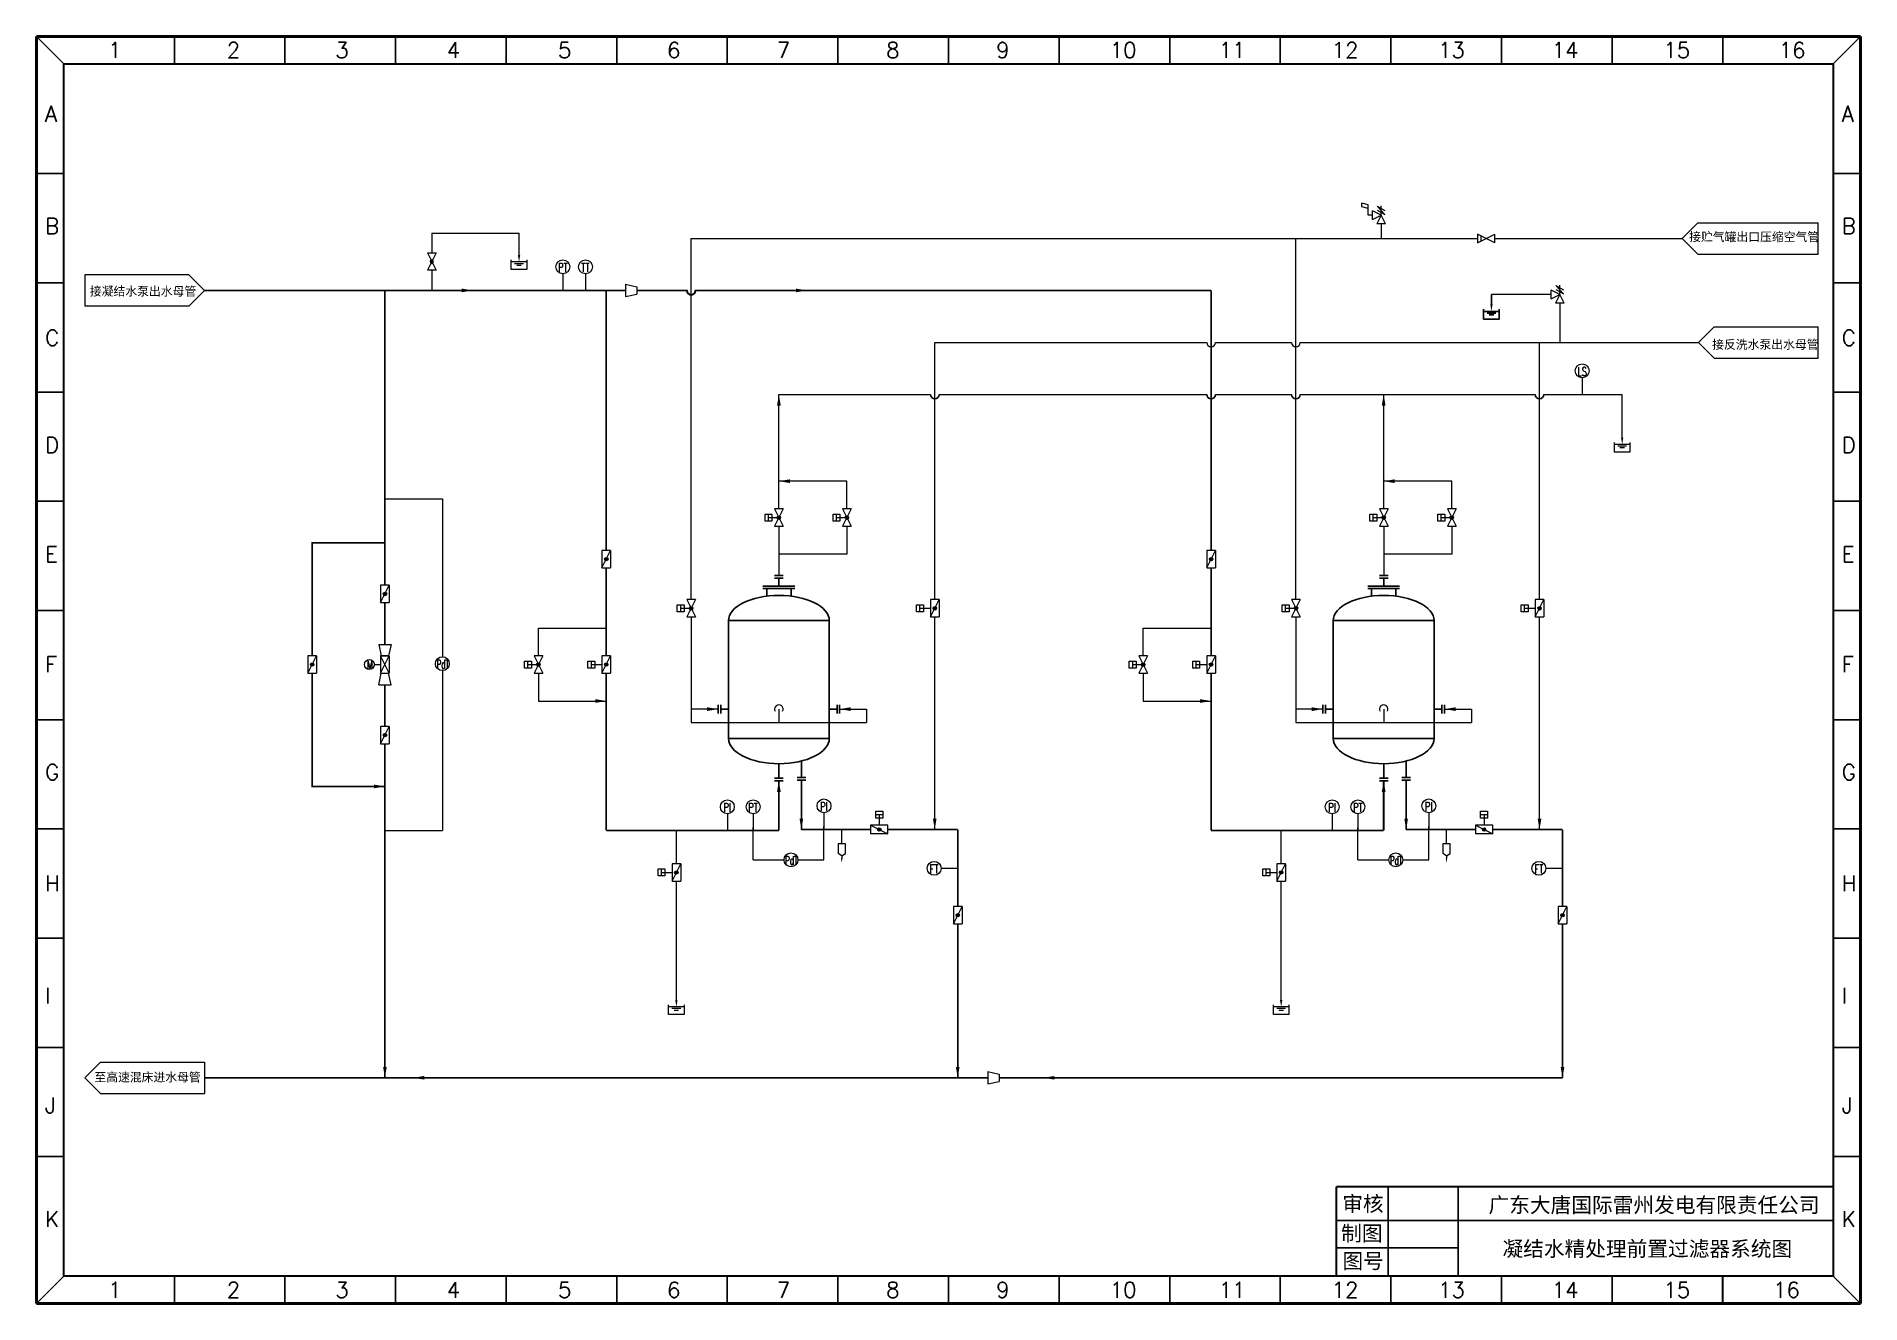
# Model space of a CAD drawing. Extents: x -12357 to -11936, y 959 to 1251.
import ezdxf
from ezdxf.enums import TextEntityAlignment as Align

# ---------------------------------------------------------------- set-up
doc = ezdxf.new("R2010")
doc.units = 0
doc.header["$LTSCALE"] = 12
doc.header["$MEASUREMENT"] = 0
doc.layers.get('0').update_dxf_attribs({"linetype": 'CONTINUOUS'})
for name, color, linetype, lineweight in [('仪表', 7, 'CONTINUOUS', 9), ('管线', 7, 'CONTINUOUS', 9), ('说明', 7, 'CONTINUOUS', 9), ('阀门', 7, 'CONTINUOUS', 9)]:
    doc.layers.add(name, color=color, linetype=linetype, lineweight=lineweight)
doc.layers.add('设备', color=2, linetype='CONTINUOUS')
doc.styles.add('HZ', font='geditxt.shx', dxfattribs={"width": 0.7, "bigfont": 'hztxt1.shx'})
doc.styles.add('样式 1', font='', dxfattribs={"height": 2})
doc.styles.add('样式 2', font='txt.shx', dxfattribs={"height": 2})
doc.styles.get('样式 1').set_extended_font_data('FangSong_GB2312')

# ---------------------------------------------------------------- blocks, each defined once
blk = doc.blocks.new('A$C4A5D6FCC')
h = blk.add_hatch(color=256)
edge = h.paths.add_edge_path()
edge.add_arc((1.25, 2.5), 0.5, 0, 360)
for p, q in [((2.5, 5), (0, 5)), ((0, 5), (2.5, 0)), ((2.5, 5), (0, 0)), ((0, 0), (2.5, 0))]:
    blk.add_line(p, q)
blk.add_circle((1.25, 2.5), 0.5)
blk = doc.blocks.new('A$C26754C66')
for p, q in [((0, 0), (0, 2)), ((0, 2), (2, 2)), ((1, 0), (1, 2)), ((1, 1), (4, 1)), ((2, 2), (2, 0)), ((2, 0), (0, 0))]:
    blk.add_line(p, q)
blk = doc.blocks.new('A$C447944C4')
h = blk.add_hatch(color=256)
edge = h.paths.add_edge_path()
edge.add_arc((1.25, 2.5), 0.5, 0, 360)
for p, q in [((2.5, 5), (0, 5)), ((0, 5), (0, 0)), ((0, 0), (2.5, 5)), ((2.5, 5), (2.5, 0)), ((0, 0), (2.5, 0))]:
    blk.add_line(p, q)
blk.add_circle((1.25, 2.5), 0.5)
blk = doc.blocks.new('A$C0770588C')
for p, q in [((2.25, 4.22), (2.25, 7.11)), ((0, 0), (0, 2.82)), ((4.5, 2.22), (0, 2.22)), ((4.5, 0), (0, 0)), ((3.53, 1.72), (0.97, 1.72)), ((2.89, 1.22), (1.61, 1.22)), ((4.5, 2.82), (4.5, 0))]:
    blk.add_line(p, q)
blk.add_solid([(1.92, 4.22), (2.25, 2.22), (2.58, 4.22)])
blk = doc.blocks.new('A$C76EB077F')
for p, q in [((2.5, 5), (0, 5)), ((0, 5), (0, 0)), ((0, 0), (2.5, 5)), ((2.5, 0), (0, 5)), ((0, 0), (2.5, 0)), ((2.5, 5), (2.5, 0))]:
    blk.add_line(p, q)
blk = doc.blocks.new('A$C25B42320')
at = {"color": 0}
for p, q in [((1.5, 3.91), (0, 3.91)), ((0, 3.91), (0, 1.91)), ((0.75, 3.91), (0.75, 5.41)), ((1.5, 1.91), (1.5, 3.91)), ((0.75, 1.41), (0, 1.91)), ((0.75, 1.41), (1.5, 1.91)), ((0.75, 1.41), (0.75, 0.92))]:
    blk.add_line(p, q, dxfattribs=at)
blk.add_lwpolyline([(0.75, 0.92, 0.3, 0, 0), (0.75, 0, 0, 0, 0)], format="xyseb", dxfattribs=at)
blk = doc.blocks.new('A$C3E890E4A')
for p, q in [((2.5, 5), (0, 5)), ((0, 0), (2.5, 5)), ((0, 5), (2.5, 0)), ((0.51, 3.98), (1.99, 3.98)), ((0, 0), (2.5, 0))]:
    blk.add_line(p, q)
blk = doc.blocks.new('A$C47D17089')
blk.add_line((2.88, 1.44), (4.68, 1.44))
blk.add_circle((1.44, 1.44), 1.44)
at = {"style": 'HZ', "width": 0.7}
blk.add_text('M', height=2.5, dxfattribs=at).set_placement((0.69, 0.2))
blk = doc.blocks.new('A$C313D16EB')
for p, q in [((2.25, 4.22), (2.25, 7.11)), ((0, 0), (0, 2.82)), ((4.5, 2.22), (0, 2.22)), ((4.5, 0), (0, 0)), ((3.53, 1.72), (0.97, 1.72)), ((2.89, 1.22), (1.61, 1.22)), ((4.5, 2.82), (4.5, 0))]:
    blk.add_line(p, q)
blk.add_solid([(1.92, 4.22), (2.25, 2.22), (2.58, 4.22)])
blk = doc.blocks.new('A$C08B73723')
at = {"color": 3}
for p, q in [((0, 3.55), (3.31, 2.82)), ((0, 3.55), (0, 0)), ((0, 0), (3.31, 0.73)), ((3.31, 2.82), (3.31, 0.73))]:
    blk.add_line(p, q, dxfattribs=at)
blk = doc.blocks.new('A$C69AE17C6')
for p, q in [((0, 0.75), (2.5, 0.75)), ((0, 0), (2.5, 0))]:
    blk.add_line(p, q)
blk = doc.blocks.new('A$C0EB33A4A')
at = {"layer": '设备'}
for p, q in [((17.53, 58.44), (17.53, 56.19)), ((22.11, 56.19), (12.94, 56.19)), ((22.11, 55.44), (12.94, 55.44)), ((14.01, 53.27), (14.01, 55.44)), ((21.05, 53.27), (21.05, 55.44)), ((3, 12.24), (3, 46.21)), ((3, 46.21), (32.06, 46.21)), ((32.06, 12.24), (32.06, 46.21)), ((0.75, 20.68), (3, 20.68)), ((34.3, 20.68), (32.06, 20.68)), ((32.06, 12.24), (3, 12.24)), ((24.02, 1), (24.02, 5.72)), ((17.53, 0.75), (17.53, 4.96))]:
    blk.add_line(p, q, dxfattribs=at)
at = {"layer": '设备', "extrusion": (0, 0, -1)}
blk.add_ellipse((17.53, 46.21), major_axis=(14.53, 0), ratio=0.501049, start_param=3.141593, end_param=6.283185, dxfattribs=at)
at = {"layer": '设备'}
blk.add_ellipse((17.53, 12.24), major_axis=(14.53, 0), ratio=0.501049, start_param=3.141593, end_param=6.283185, dxfattribs=at)
for p in [(16.28, 58.44), (16.28, 0)]:
    blk.add_blockref('A$C69AE17C6', p, dxfattribs=at)
at = {"layer": '设备', "rotation": 90}
blk.add_blockref('A$C69AE17C6', (0.75, 19.43), dxfattribs=at)
at = {"layer": '设备', "xscale": -1, "rotation": 270}
blk.add_blockref('A$C69AE17C6', (34.3, 19.43), dxfattribs=at)
at = {"layer": '设备', "xscale": -1}
blk.add_blockref('A$C69AE17C6', (25.27, 0.25), dxfattribs=at)
blk = doc.blocks.new('A$C25044E72')
for p, q in [((0, 0), (1.25, 2.5)), ((2.33, 5.07), (0.17, 3.82)), ((2.33, 3.92), (0.17, 2.67)), ((3.75, 1.25), (1.25, 2.5)), ((3.75, 1.25), (3.75, 3.75)), ((0, 0), (2.5, 0))]:
    blk.add_line(p, q)
at = {"layer": '阀门'}
for p, q in [((2.33, 5.07), (0.17, 2.67)), ((1.25, 2.5), (1.25, 5.14)), ((1.25, 2.5), (3.75, 3.75)), ((1.25, 2.5), (2.5, 0))]:
    blk.add_line(p, q, dxfattribs=at)
blk = doc.blocks.new('A$C7EBA3602')
at = {"layer": '阀门'}
for p, q in [((1.83, 2.94), (0, 3.49)), ((0, 2.42), (0, 3.49)), ((1.83, 1.87), (0, 2.42)), ((1.83, 0), (1.83, 2.94))]:
    blk.add_line(p, q, dxfattribs=at)

msp = doc.modelspace()

# ---------------------------------------------------------------- linework, layer by layer
at = {"color": 7, "linetype": 'ByBlock', "lineweight": 50}
for p, q in [((-12356.63, 1250.99), (-11935.78, 1250.99)), ((-12356.63, 958.66), (-12356.63, 1250.99)), ((-11935.78, 1250.99), (-11935.78, 958.66)), ((-11935.78, 958.66), (-12356.63, 958.66))]:
    msp.add_line(p, q, dxfattribs=at)
at = {"color": 7, "linetype": 'ByBlock', "lineweight": -3}
for p, q in [((-12350.33, 1244.69), (-12356.63, 1250.99)), ((-12324.82, 1250.99), (-12324.82, 1244.69)), ((-12299.3, 1250.99), (-12299.3, 1244.69)), ((-12273.78, 1250.99), (-12273.78, 1244.69)), ((-12248.27, 1250.99), (-12248.27, 1244.69)), ((-12222.75, 1250.99), (-12222.75, 1244.69)), ((-12197.24, 1250.99), (-12197.24, 1244.69)), ((-12171.72, 1250.99), (-12171.72, 1244.69)), ((-12146.21, 1250.99), (-12146.21, 1244.69)), ((-12120.69, 1250.99), (-12120.69, 1244.69)), ((-12095.17, 1250.99), (-12095.17, 1244.69)), ((-12069.66, 1250.99), (-12069.66, 1244.69)), ((-12044.14, 1250.99), (-12044.14, 1244.69)), ((-12018.58, 1250.99), (-12018.58, 1244.69)), ((-11993.07, 1250.99), (-11993.07, 1244.69)), ((-11967.55, 1250.99), (-11967.55, 1244.69)), ((-11942.08, 1244.69), (-11935.78, 1250.99)), ((-12350.33, 1219.34), (-12356.63, 1219.34)), ((-11935.78, 1219.34), (-11942.08, 1219.34)), ((-11935.78, 1219.34), (-11942.08, 1219.34)), ((-12350.33, 1194.14), (-12356.63, 1194.14)), ((-11935.78, 1194.14), (-11942.08, 1194.14)), ((-12350.33, 1168.94), (-12356.63, 1168.94)), ((-11935.78, 1168.94), (-11942.08, 1168.94)), ((-12350.33, 1143.74), (-12356.63, 1143.74)), ((-11935.78, 1143.74), (-11942.08, 1143.74)), ((-12350.33, 1118.54), (-12356.63, 1118.54)), ((-11935.78, 1118.54), (-11942.08, 1118.54)), ((-12350.33, 1093.34), (-12356.63, 1093.34)), ((-11935.78, 1093.34), (-11942.08, 1093.34)), ((-12350.33, 1068.14), (-12356.63, 1068.14)), ((-11935.78, 1068.14), (-11942.08, 1068.14)), ((-12350.33, 1042.94), (-12356.63, 1042.94)), ((-11935.78, 1042.94), (-11942.08, 1042.94)), ((-12350.33, 1017.74), (-12356.63, 1017.74)), ((-11935.78, 1017.74), (-11942.08, 1017.74)), ((-12350.33, 992.54), (-12356.63, 992.54)), ((-11935.78, 992.54), (-11942.08, 992.54)), ((-12350.33, 964.96), (-12356.63, 958.66)), ((-12324.82, 964.96), (-12324.82, 958.66)), ((-12324.82, 964.96), (-12324.82, 958.66)), ((-12299.3, 964.96), (-12299.3, 958.66)), ((-12273.78, 964.96), (-12273.78, 958.66)), ((-12248.27, 964.96), (-12248.27, 958.66)), ((-12222.75, 964.96), (-12222.75, 958.66)), ((-12197.24, 964.96), (-12197.24, 958.66)), ((-12171.72, 964.96), (-12171.72, 958.66)), ((-12146.21, 964.96), (-12146.21, 958.66)), ((-12120.69, 964.96), (-12120.69, 958.66)), ((-12095.17, 964.96), (-12095.17, 958.66)), ((-12069.66, 964.96), (-12069.66, 958.66)), ((-12044.14, 964.96), (-12044.14, 958.66)), ((-12044.14, 964.96), (-12044.14, 958.66)), ((-12018.63, 964.96), (-12018.63, 958.66)), ((-12018.58, 964.96), (-12018.58, 958.66)), ((-11993.11, 964.96), (-11993.11, 958.66)), ((-11993.07, 964.96), (-11993.07, 958.66)), ((-11967.59, 964.96), (-11967.59, 958.66)), ((-11967.55, 964.96), (-11967.55, 958.66)), ((-11942.08, 964.96), (-11935.78, 958.66))]:
    msp.add_line(p, q, dxfattribs=at)
at = {"color": 7, "linetype": 'ByBlock', "lineweight": 30}
for p, q in [((-12350.33, 1244.69), (-11942.08, 1244.69)), ((-12350.33, 964.96), (-12350.33, 1244.69)), ((-11942.08, 1244.69), (-11942.08, 964.96)), ((-11942.08, 985.59), (-12056.65, 985.59)), ((-11942.08, 964.96), (-12350.33, 964.96))]:
    msp.add_line(p, q, dxfattribs=at)
at = {"color": 0, "linetype": 'ByBlock', "lineweight": 30}
msp.add_line((-12056.65, 964.96), (-12056.65, 985.59), dxfattribs=at)
at = {"color": 0, "linetype": 'ByBlock'}
for p, q in [((-12044.77, 964.96), (-12044.77, 985.59)), ((-12028.62, 964.96), (-12028.62, 985.59)), ((-12056.65, 977.78), (-11942.08, 977.78)), ((-12056.65, 971.51), (-12028.64, 971.51))]:
    msp.add_line(p, q, dxfattribs=at)
at = {"color": 0, "lineweight": 30}
msp.add_line((-11942.08, 985.59), (-11942.08, 964.96), dxfattribs=at)
at = {"color": 0}
msp.add_line((-12040.23, 977.78), (-11942.27, 977.78), dxfattribs=at)
for centre in [(-12149.37, 1168.4), (-12085.63, 1168.4), (-12066.04, 1168.4), (-12009.83, 1168.4)]:
    msp.add_arc(centre, 1, 180, 0)
at = {"layer": '仪表', "color": 1}
msp.add_line((-12035.4, 1061.01), (-12035.4, 1068.7), dxfattribs=at)
at = {"layer": '管线'}
for p, q in [((-12048.4, 1209.77), (-12049.38, 1209.77)), ((-12265.43, 1205.64), (-12245.29, 1205.64)), ((-12265.43, 1205.64), (-12265.43, 1201.04)), ((-12245.29, 1202.88), (-12245.29, 1205.64)), ((-12046.4, 1207.77), (-12046.4, 1204.4)), ((-12265.43, 1197.04), (-12265.43, 1192.4)), ((-12007.25, 1191.47), (-12020.92, 1191.47)), ((-12005.19, 1189.47), (-12005.19, 1180.4)), ((-12185.38, 1168.4), (-12150.37, 1168.4)), ((-12185.34, 1141.98), (-12185.34, 1168.4)), ((-12148.37, 1168.4), (-12086.63, 1168.4)), ((-12084.63, 1168.4), (-12067.04, 1168.4)), ((-12065.04, 1168.4), (-12010.83, 1168.4)), ((-12045.8, 1141.98), (-12045.8, 1168.4)), ((-12008.83, 1168.4), (-11990.77, 1168.4)), ((-11990.77, 1160.76), (-11990.77, 1168.4)), ((-11990.77, 1160.76), (-11990.77, 1168.4)), ((-12169.64, 1148.38), (-12185.34, 1148.38)), ((-12169.64, 1141.98), (-12169.64, 1148.38)), ((-12030.1, 1148.38), (-12045.8, 1148.38)), ((-12030.1, 1141.98), (-12030.1, 1148.38)), ((-12185.34, 1137.98), (-12185.34, 1126.59)), ((-12169.64, 1137.98), (-12169.64, 1131.57)), ((-12045.8, 1137.98), (-12045.8, 1126.59)), ((-12030.1, 1137.98), (-12030.1, 1131.57)), ((-12169.64, 1131.57), (-12185.3, 1131.57)), ((-12030.1, 1131.57), (-12045.76, 1131.57)), ((-12170.85, 1066.44), (-12170.85, 1068.02)), ((-12031.31, 1066.44), (-12031.31, 1068.02))]:
    msp.add_line(p, q, dxfattribs=at)
at = {"layer": '管线', "color": 4}
for p, q in [((-11973.33, 1208), (-11976.93, 1204.4)), ((-11973.33, 1208), (-11945.58, 1208)), ((-11945.58, 1200.8), (-11945.58, 1208)), ((-12205.58, 1121.05), (-12205.58, 1204.4)), ((-12205.58, 1204.4), (-12024.13, 1204.4)), ((-12066.04, 1121.05), (-12066.04, 1204.4)), ((-12020.13, 1204.4), (-11976.93, 1204.4)), ((-11973.33, 1200.8), (-11976.93, 1204.4)), ((-11973.33, 1200.8), (-11945.58, 1200.8)), ((-12205.58, 1117.05), (-12205.58, 1092.74)), ((-12066.04, 1117.05), (-12066.04, 1092.74)), ((-12240.83, 1114.46), (-12225.17, 1114.46)), ((-12240.83, 1108.06), (-12240.83, 1114.46)), ((-12101.29, 1114.46), (-12085.63, 1114.46)), ((-12101.29, 1108.06), (-12101.29, 1114.46)), ((-12240.83, 1104.06), (-12240.83, 1097.66)), ((-12101.29, 1104.06), (-12101.29, 1097.66)), ((-12240.83, 1097.66), (-12225.17, 1097.66)), ((-12199.36, 1095.79), (-12205.58, 1095.79)), ((-12171.32, 1095.79), (-12165.1, 1095.79)), ((-12165.1, 1095.79), (-12165.1, 1092.74)), ((-12101.29, 1097.66), (-12085.63, 1097.66)), ((-12059.82, 1095.79), (-12066.04, 1095.79)), ((-12031.78, 1095.79), (-12025.56, 1095.79)), ((-12025.56, 1095.79), (-12025.56, 1092.74)), ((-12205.58, 1092.74), (-12165.1, 1092.74)), ((-12066.04, 1092.74), (-12025.56, 1092.74))]:
    msp.add_line(p, q, dxfattribs=at)
at = {"layer": '管线', "color": 3}
for p, q in [((-12321.49, 1196), (-12345.49, 1196)), ((-12345.49, 1196), (-12345.49, 1188.8)), ((-12321.49, 1196), (-12317.89, 1192.4)), ((-12321.49, 1188.8), (-12317.89, 1192.4)), ((-12321.49, 1188.8), (-12345.49, 1188.8)), ((-12341.89, 1014.33), (-12345.49, 1010.73)), ((-12341.89, 1014.33), (-12317.89, 1014.33)), ((-12317.89, 1014.33), (-12317.89, 1007.13)), ((-12341.89, 1007.13), (-12345.49, 1010.73)), ((-12341.89, 1007.13), (-12317.89, 1007.13))]:
    msp.add_line(p, q, dxfattribs=at)
at = {"layer": '管线', "color": 7}
for p, q in [((-12235.19, 1196.24), (-12235.19, 1192.4)), ((-12229.96, 1196.24), (-12229.96, 1192.4)), ((-12000, 1172.24), (-12000, 1168.4)), ((-12276.23, 1144.35), (-12262.98, 1144.35)), ((-12262.98, 1144.35), (-12262.98, 1107.87)), ((-12262.98, 1104.67), (-12262.98, 1067.79)), ((-12185.34, 1095.79), (-12185.34, 1092.74)), ((-12045.8, 1095.79), (-12045.8, 1092.74)), ((-12197.23, 1071.66), (-12197.23, 1067.82)), ((-12191.28, 1071.66), (-12191.28, 1067.82)), ((-12174.94, 1071.86), (-12174.94, 1068.02)), ((-12057.69, 1071.66), (-12057.69, 1067.82)), ((-12051.74, 1071.66), (-12051.74, 1067.82)), ((-12035.4, 1071.86), (-12035.4, 1068.02)), ((-12276.23, 1067.79), (-12262.98, 1067.79)), ((-12191.28, 1061.01), (-12191.28, 1068.51)), ((-12191.28, 1061.01), (-12191.28, 1068.51)), ((-12174.94, 1061.01), (-12174.94, 1068.7)), ((-12174.94, 1061.01), (-12174.94, 1068.7)), ((-12051.74, 1061.01), (-12051.74, 1068.51)), ((-12051.74, 1061.01), (-12051.74, 1068.51)), ((-12035.4, 1061.01), (-12035.4, 1068.7)), ((-12191.28, 1061.01), (-12184.15, 1061.01)), ((-12180.95, 1061.01), (-12174.94, 1061.01)), ((-12051.74, 1061.01), (-12044.61, 1061.01)), ((-12041.41, 1061.01), (-12035.4, 1061.01)), ((-12147.92, 1059.13), (-12144.08, 1059.13)), ((-12008.38, 1059.13), (-12004.54, 1059.13))]:
    msp.add_line(p, q, dxfattribs=at)
at = {"layer": '管线', "color": 6}
for p, q in [((-11969.58, 1184), (-11973.18, 1180.4)), ((-11969.58, 1184), (-11945.58, 1184)), ((-11945.58, 1176.8), (-11945.58, 1184)), ((-12149.37, 1121.05), (-12149.37, 1180.4)), ((-12149.37, 1180.4), (-12086.63, 1180.4)), ((-12084.63, 1180.4), (-12067.04, 1180.4)), ((-12065.04, 1180.4), (-11973.18, 1180.4)), ((-12009.83, 1121.05), (-12009.83, 1180.4)), ((-11969.58, 1176.8), (-11973.18, 1180.4)), ((-11969.58, 1176.8), (-11945.58, 1176.8)), ((-12149.37, 1068.02), (-12149.37, 1117.05)), ((-12009.83, 1068.02), (-12009.83, 1117.05))]:
    msp.add_line(p, q, dxfattribs=at)
at = {"layer": '管线', "linetype": 'Continuous'}
for p, q in [((-12208.99, 1060.12), (-12208.99, 1067.82)), ((-12069.45, 1060.12), (-12069.45, 1067.82)), ((-12208.99, 1031), (-12208.99, 1056.12)), ((-12069.45, 1031), (-12069.45, 1056.12))]:
    msp.add_line(p, q, dxfattribs=at)
at = {"layer": '管线', "color": 3, "const_width": 0.4, "elevation": 0}
for points in [[(-12317.89, 1192.4), (-12220.76, 1192.4)], [(-12276.23, 1124.36), (-12276.23, 1192.4)], [(-12225.17, 1132.37), (-12225.17, 1192.4)], [(-12218.12, 1192.4), (-12206.38, 1192.4)], [(-12204.78, 1192.4), (-12085.63, 1192.4)], [(-12085.63, 1132.37), (-12085.63, 1192.4)], [(-12225.17, 1128.37), (-12225.17, 1108.07)], [(-12085.63, 1128.37), (-12085.63, 1108.07)], [(-12225.17, 1067.82), (-12225.17, 1104.07)], [(-12085.63, 1067.82), (-12085.63, 1104.07)], [(-12276.24, 1087.78), (-12276.23, 1010.73)], [(-12225.17, 1067.82), (-12185.34, 1067.82)], [(-12085.63, 1067.82), (-12045.8, 1067.82)], [(-12317.89, 1010.73), (-12137.16, 1010.73)], [(-12134.52, 1010.73), (-12004.53, 1010.73)]]:
    msp.add_lwpolyline(points, dxfattribs=at)
at = {"layer": '管线', "color": 3, "const_width": 0.4}
for points in [[(-12293.01, 1108.07), (-12293.02, 1134.19), (-12276.23, 1134.19)], [(-12276.24, 1110.72), (-12276.23, 1120.36)], [(-12293.01, 1104.07), (-12293.02, 1077.95), (-12276.23, 1077.95)], [(-12276.24, 1091.78), (-12276.24, 1101.42)], [(-12185.34, 1079.24), (-12185.34, 1067.82)], [(-12180.15, 1079.44), (-12180.15, 1068.02)], [(-12045.8, 1079.24), (-12045.8, 1067.82)], [(-12040.61, 1079.44), (-12040.61, 1068.02)], [(-12180.15, 1068.02), (-12164.17, 1068.02)], [(-12160.17, 1068.02), (-12144.08, 1068.02)], [(-12144.08, 1068.02), (-12144.08, 1050.24)], [(-12040.61, 1068.02), (-12024.63, 1068.02)], [(-12020.63, 1068.02), (-12004.54, 1068.02)], [(-12004.54, 1068.02), (-12004.54, 1050.24)], [(-12144.07, 1046.24), (-12144.07, 1010.73)], [(-12004.53, 1046.24), (-12004.53, 1010.73)]]:
    msp.add_lwpolyline(points, dxfattribs=at)
at = {"layer": '管线', "color": 7}
for centre in [(-12235.19, 1197.84), (-12229.96, 1197.84), (-12000, 1173.84), (-12262.98, 1106.27), (-12197.23, 1073.26), (-12191.28, 1073.26), (-12174.94, 1073.46), (-12057.69, 1073.26), (-12051.74, 1073.26), (-12035.4, 1073.46), (-12182.55, 1061.01), (-12149.52, 1059.06), (-12043.01, 1061.01), (-12009.98, 1059.06)]:
    msp.add_circle(centre, 1.6, dxfattribs=at)
at = {"layer": '管线', "color": 3, "lineweight": 30}
msp.add_arc((-12205.58, 1192.4), 1, 180, 0, dxfattribs=at)
at = {"layer": '管线', "color": 6}
for centre in [(-12085.63, 1180.4), (-12066.04, 1180.4)]:
    msp.add_arc(centre, 1, 180, 0, dxfattribs=at)
at = {"layer": '管线', "color": 7}
for centre in [(-12185.34, 1095.79), (-12045.8, 1095.79)]:
    msp.add_arc(centre, 1, 329.7589, 210.2411, dxfattribs=at)
at = {"layer": '管线', "color": 3}
for points in [[(-12258.51, 1191.97), (-12258.51, 1192.82), (-12255.95, 1192.4)], [(-12181.41, 1191.97), (-12181.41, 1192.82), (-12178.85, 1192.4)], [(-12278.79, 1077.53), (-12278.79, 1078.39), (-12276.23, 1077.96)], [(-12184.91, 1076.68), (-12185.77, 1076.68), (-12185.34, 1079.24)], [(-12045.37, 1076.68), (-12046.23, 1076.68), (-12045.8, 1079.24)], [(-12180.58, 1070.55), (-12179.73, 1070.55), (-12180.15, 1067.99)], [(-12041.04, 1070.55), (-12040.19, 1070.55), (-12040.61, 1067.99)], [(-12276.66, 1013.26), (-12275.81, 1013.26), (-12276.24, 1010.7)], [(-12267.13, 1011.16), (-12267.13, 1010.31), (-12269.69, 1010.73)], [(-12144.5, 1013.26), (-12143.65, 1013.26), (-12144.08, 1010.7)], [(-12121.76, 1011.16), (-12121.76, 1010.31), (-12124.32, 1010.73)], [(-12004.97, 1013.26), (-12004.11, 1013.26), (-12004.54, 1010.7)]]:
    msp.add_solid(points, dxfattribs=at)
at = {"layer": '管线'}
for points in [[(-12184.91, 1165.84), (-12185.77, 1165.84), (-12185.34, 1168.4)], [(-12045.37, 1165.84), (-12046.23, 1165.84), (-12045.8, 1168.4)], [(-12182.78, 1148.81), (-12182.78, 1147.95), (-12185.34, 1148.38)], [(-12043.24, 1148.81), (-12043.24, 1147.95), (-12045.8, 1148.38)]]:
    msp.add_solid(points, dxfattribs=at)
at = {"layer": '管线', "color": 4}
for points in [[(-12227.7, 1097.24), (-12227.7, 1098.09), (-12225.14, 1097.66)], [(-12201.92, 1095.36), (-12201.92, 1096.22), (-12199.36, 1095.79)], [(-12168.76, 1095.36), (-12168.76, 1096.22), (-12171.32, 1095.79)], [(-12088.16, 1097.24), (-12088.16, 1098.09), (-12085.6, 1097.66)], [(-12062.38, 1095.36), (-12062.38, 1096.22), (-12059.82, 1095.79)], [(-12029.22, 1095.36), (-12029.22, 1096.22), (-12031.78, 1095.79)]]:
    msp.add_solid(points, dxfattribs=at)
at = {"layer": '管线', "color": 6}
for points in [[(-12149.8, 1070.55), (-12148.95, 1070.55), (-12149.38, 1067.99)], [(-12010.27, 1070.55), (-12009.41, 1070.55), (-12009.84, 1067.99)]]:
    msp.add_solid(points, dxfattribs=at)

# ---------------------------------------------------------------- block references
at = {"xscale": -0.8, "yscale": 0.8, "zscale": 0.8}
msp.add_blockref('A$C0770588C', (-12019.13, 1185.79), dxfattribs=at)
at = {"layer": '管线', "xscale": 0.8, "yscale": 0.8, "zscale": 0.8}
for name, p in [('A$C7EBA3602', (-12050.85, 1209.77)), ('A$C08B73723', (-12220.76, 1190.97)), ('A$C0770588C', (-11992.57, 1155.07)), ('A$C0770588C', (-12210.79, 1025.31)), ('A$C0770588C', (-12071.25, 1025.31)), ('A$C08B73723', (-12137.16, 1009.31))]:
    msp.add_blockref(name, p, dxfattribs=at)
at = {"layer": '管线', "color": 7, "xscale": 0.8, "yscale": 0.8, "zscale": 0.8}
msp.add_blockref('A$C313D16EB', (-12247.09, 1197.19), dxfattribs=at)
at = {"layer": '管线', "color": 0, "yscale": 0.8, "zscale": 0.8, "rotation": 90}
for p, xscale in [((-12274.82, 1110.72), -0.8), ((-12274.82, 1101.42), 0.8)]:
    msp.add_blockref('A$C08B73723', p, dxfattribs=dict(at, xscale=xscale))
at = {"layer": '设备', "xscale": 0.8, "yscale": 0.8, "zscale": 0.8}
for p in [(-12199.36, 1079.24), (-12059.82, 1079.24)]:
    msp.add_blockref('A$C0EB33A4A', p, dxfattribs=at)
at = {"layer": '阀门', "yscale": 0.8, "zscale": 0.8}
for name, p, xscale in [('A$C25044E72', (-12045.4, 1207.77), -0.8), ('A$C4A5D6FCC', (-12264.43, 1197.04), -0.8), ('A$C25044E72', (-12004.19, 1189.47), -0.8), ('A$C26754C66', (-12188.54, 1139.18), 0.8), ('A$C4A5D6FCC', (-12186.34, 1137.98), 0.8), ('A$C26754C66', (-12172.84, 1139.18), 0.8), ('A$C4A5D6FCC', (-12170.64, 1137.98), 0.8), ('A$C26754C66', (-12049, 1139.18), 0.8), ('A$C4A5D6FCC', (-12046.8, 1137.98), 0.8), ('A$C26754C66', (-12033.3, 1139.18), 0.8), ('A$C4A5D6FCC', (-12031.1, 1137.98), 0.8), ('A$C447944C4', (-12226.16, 1128.37), 0.8), ('A$C447944C4', (-12086.62, 1128.37), 0.8), ('A$C447944C4', (-12277.22, 1120.36), 0.8), ('A$C26754C66', (-12208.78, 1118.25), 0.8), ('A$C4A5D6FCC', (-12206.58, 1117.05), 0.8), ('A$C26754C66', (-12153.61, 1118.25), 0.8), ('A$C447944C4', (-12150.37, 1117.05), 0.8), ('A$C26754C66', (-12069.24, 1118.25), 0.8), ('A$C4A5D6FCC', (-12067.04, 1117.05), 0.8), ('A$C26754C66', (-12014.07, 1118.25), 0.8), ('A$C447944C4', (-12010.83, 1117.05), 0.8), ('A$C447944C4', (-12294.02, 1104.07), 0.8), ('A$C47D17089', (-12280.98, 1104.92), 0.8), ('A$C76EB077F', (-12277.24, 1104.07), 0.8), ('A$C26754C66', (-12244.03, 1105.26), 0.8), ('A$C4A5D6FCC', (-12241.83, 1104.06), 0.8), ('A$C26754C66', (-12229.4, 1105.27), 0.8), ('A$C447944C4', (-12226.17, 1104.07), 0.8), ('A$C26754C66', (-12104.49, 1105.26), 0.8), ('A$C4A5D6FCC', (-12102.29, 1104.06), 0.8), ('A$C26754C66', (-12089.86, 1105.27), 0.8), ('A$C447944C4', (-12086.63, 1104.07), 0.8), ('A$C447944C4', (-12277.22, 1087.78), 0.8), ('A$C26754C66', (-12213.22, 1057.32), 0.8), ('A$C447944C4', (-12209.99, 1056.12), 0.8), ('A$C26754C66', (-12073.68, 1057.32), 0.8), ('A$C447944C4', (-12070.45, 1056.12), 0.8), ('A$C447944C4', (-12145.07, 1046.24), 0.8), ('A$C447944C4', (-12005.53, 1046.24), 0.8)]:
    msp.add_blockref(name, p, dxfattribs=dict(at, xscale=xscale))
at = {"layer": '阀门', "xscale": 0.8, "yscale": 0.8, "zscale": 0.8}
for name, p, rotation in [('A$C3E890E4A', (-12020.13, 1203.4), 90), ('A$C447944C4', (-12164.17, 1069.02), 270), ('A$C26754C66', (-12162.97, 1072.25), 270), ('A$C447944C4', (-12024.63, 1069.02), 270), ('A$C26754C66', (-12023.43, 1072.25), 270)]:
    msp.add_blockref(name, p, dxfattribs=dict(at, rotation=rotation))
at = {"layer": '阀门', "color": 0, "xscale": 1.131200000000536, "yscale": 1.131200000000536, "zscale": 1.131200000000536}
for p in [(-12171.7, 1060.32), (-12032.16, 1060.32)]:
    msp.add_blockref('A$C25B42320', p, dxfattribs=at)

# ---------------------------------------------------------------- texts
at = {"color": 7, "linetype": 'ByBlock', "lineweight": -3, "style": '样式 2'}
for s, height, p in [('1', 3.62, (-12340.07, 1246.03)), ('2', 3.62, (-12312.74, 1246.03)), ('3', 3.62, (-12287.69, 1246.03)), ('4', 3.62, (-12261.95, 1246.03)), ('5', 3.62, (-12236.31, 1246.03)), ('6', 3.62, (-12211.16, 1246.03)), ('7', 3.62, (-12185.82, 1246.03)), ('8', 3.62, (-12160.58, 1246.03)), ('9', 3.62, (-12135.23, 1246.03)), ('10', 3.616, (-12108.99, 1246.03)), ('11', 3.616, (-12083.85, 1246.03)), ('12', 3.616, (-12057.81, 1246.03)), ('13', 3.616, (-12033.26, 1246.03)), ('14', 3.616, (-12007.02, 1246.03)), ('15', 3.616, (-11981.28, 1246.03)), ('16', 3.616, (-11954.64, 1246.03)), ('A', 3.62, (-12354.67, 1231.33)), ('A', 3.62, (-11940.12, 1231.33)), ('B', 3.62, (-12354.67, 1205.43)), ('B', 3.62, (-11940.12, 1205.43)), ('C', 3.62, (-12354.67, 1179.65)), ('C', 3.62, (-11940.12, 1179.65)), ('D', 3.62, (-12354.67, 1154.92)), ('D', 3.62, (-11940.12, 1154.92)), ('E', 3.62, (-12354.67, 1129.72)), ('E', 3.62, (-11940.12, 1129.72)), ('F', 3.62, (-12354.67, 1104.29)), ('F', 3.62, (-11940.12, 1104.29)), ('G', 3.62, (-12354.67, 1079.44)), ('G', 3.62, (-11940.12, 1079.44)), ('H', 3.62, (-12354.67, 1053.78)), ('H', 3.62, (-11940.12, 1053.78)), ('I', 3.62, (-12354.67, 1027.88)), ('I', 3.62, (-11940.12, 1027.88)), ('J', 3.62, (-12354.67, 1002.56)), ('J', 3.62, (-11940.12, 1002.56)), ('K', 3.62, (-12354.67, 976.32)), ('K', 3.62, (-11940.12, 976.32)), ('1', 3.62, (-12340.07, 960)), ('2', 3.62, (-12312.74, 960)), ('3', 3.62, (-12287.69, 960)), ('4', 3.62, (-12261.95, 960)), ('5', 3.62, (-12236.31, 960)), ('6', 3.62, (-12211.16, 960)), ('7', 3.62, (-12185.82, 960)), ('8', 3.62, (-12160.58, 960)), ('9', 3.62, (-12135.23, 960)), ('10', 3.616, (-12108.99, 960)), ('11', 3.616, (-12083.85, 960)), ('12', 3.616, (-12057.81, 960)), ('13', 3.616, (-12033.26, 960)), ('14', 3.616, (-12007.02, 960)), ('15', 3.616, (-11981.28, 960)), ('16', 3.616, (-11955.95, 960))]:
    msp.add_text(s, height=height, dxfattribs=at).set_placement(p)
at = {"color": 0, "char_height": 3.5, "width": 115.1998, "attachment_point": 5, "style": '样式 1'}
for s, insert in [('{\\fFangSong_GB2312|b0|i0|c134|p49;审核}', (-12050.58, 981.49)), ('广东大唐国际雷州发电有限责任公司', (-11983.41, 981.18)), ('{\\fFangSong_GB2312|b0|i0|c134|p49;制图}', (-12050.82, 974.66)), ('{\\fSimSun|b0|i0|c134|p2;凝结水精处理前置过滤器系统图}', (-11984.97, 971.09)), ('{\\fFangSong_GB2312|b0|i0|c134|p49;图号}', (-12050.53, 968.28))]:
    msp.add_mtext(s, dxfattribs=dict(at, insert=insert))
at = {"layer": '管线', "color": 7, "style": 'HZ'}
for s, width, p in [('PT', 0.7, (-12235.2, 1196.7)), ('TT', 0.7, (-12229.98, 1196.7)), ('LS', 0.7, (-12000.01, 1172.7)), ('PdT', 0.6, (-12262.91, 1105.13)), ('PI', 0.7, (-12197.25, 1072.12)), ('PT', 0.7, (-12191.29, 1072.12)), ('PI', 0.7, (-12174.95, 1072.32)), ('PI', 0.7, (-12057.71, 1072.12)), ('PT', 0.7, (-12051.75, 1072.12)), ('PI', 0.7, (-12035.42, 1072.32)), ('PdT', 0.6, (-12182.48, 1059.87)), ('PdT', 0.6, (-12042.94, 1059.87)), ('FT', 0.7, (-12149.54, 1057.92)), ('FT', 0.7, (-12010, 1057.92))]:
    msp.add_text(s, height=2, dxfattribs=dict(at, width=width)).set_placement(p, align=Align.CENTER)
at = {"layer": '说明', "style": '样式 1'}
for s, p in [('接贮气罐出口压缩空气管', (-11960.32, 1203.75)), ('接凝结水泵出水母管', (-12332.05, 1191.19)), ('接反洗水泵出水母管', (-11957.74, 1178.91)), ('至高速混床进水母管', (-12331, 1009.87))]:
    msp.add_text(s, height=2, dxfattribs=at).set_placement(p, align=Align.CENTER)

doc.saveas('drawing.dxf')
